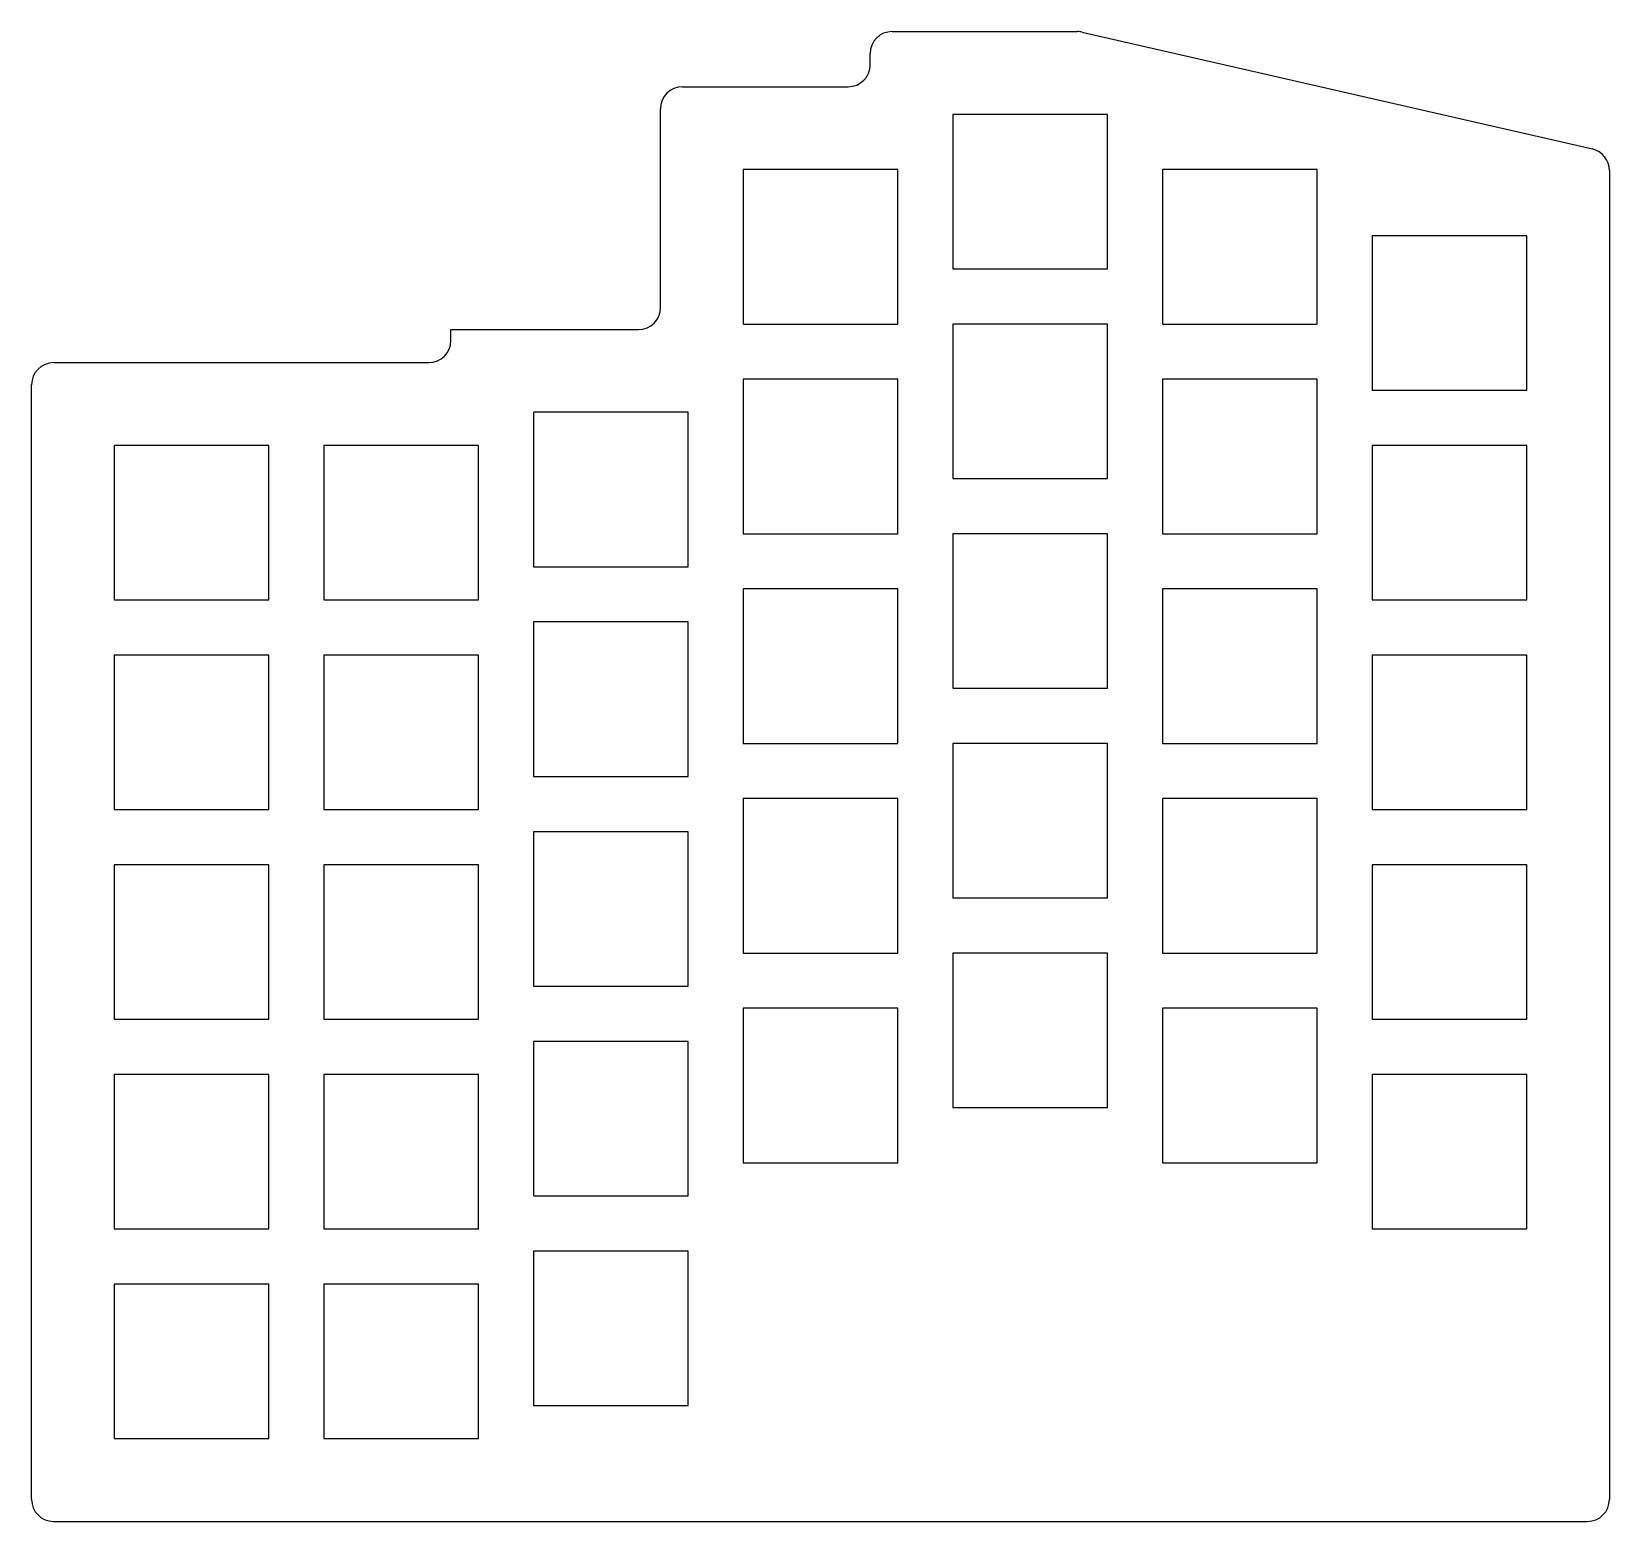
# Model space of a CAD drawing. Header units: millimetres. Extents: x 86 to 228, y -214 to -80.
import ezdxf

# ---------------------------------------------------------------- set-up
doc = ezdxf.new("R2010")
doc.units = ezdxf.units.MM

msp = doc.modelspace()

# ---------------------------------------------------------------- linework, layer by layer
at = {"linetype": 'CONTINUOUS'}
for p, q in [((163.5, -79.5), (180.27, -79.5)), ((180.72, -79.55), (226.95, -90.14)), ((161.5, -82.5), (161.5, -81.5)), ((144.5, -84.5), (159.5, -84.5)), ((142.5, -104.5), (142.5, -86.5)), ((183, -87), (169, -87)), ((169, -87), (169, -101)), ((183, -101), (183, -87)), ((164, -92), (150, -92)), ((150, -92), (150, -106)), ((164, -106), (164, -92)), ((202, -92), (188, -92)), ((188, -92), (188, -106)), ((202, -106), (202, -92)), ((228.5, -92.09), (228.5, -212.5)), ((221, -98), (207, -98)), ((207, -98), (207, -112)), ((221, -112), (221, -98)), ((169, -101), (183, -101)), ((123.5, -107.5), (123.5, -106.5)), ((123.5, -106.5), (140.5, -106.5)), ((150, -106), (164, -106)), ((183, -106), (169, -106)), ((169, -106), (169, -120)), ((183, -120), (183, -106)), ((188, -106), (202, -106)), ((87.5, -109.5), (121.5, -109.5)), ((85.5, -212.5), (85.5, -111.5)), ((164, -111), (150, -111)), ((150, -111), (150, -125)), ((164, -125), (164, -111)), ((202, -111), (188, -111)), ((188, -111), (188, -125)), ((202, -125), (202, -111)), ((207, -112), (221, -112)), ((145, -114), (131, -114)), ((131, -114), (131, -128)), ((145, -128), (145, -114)), ((107, -117), (93, -117)), ((93, -117), (93, -131)), ((107, -131), (107, -117)), ((126, -117), (112, -117)), ((112, -117), (112, -131)), ((126, -131), (126, -117)), ((221, -117), (207, -117)), ((207, -117), (207, -131)), ((221, -131), (221, -117)), ((169, -120), (183, -120)), ((150, -125), (164, -125)), ((183, -125), (169, -125)), ((169, -125), (169, -139)), ((183, -139), (183, -125)), ((188, -125), (202, -125)), ((131, -128), (145, -128)), ((164, -130), (150, -130)), ((150, -130), (150, -144)), ((164, -144), (164, -130)), ((202, -130), (188, -130)), ((188, -130), (188, -144)), ((202, -144), (202, -130)), ((93, -131), (107, -131)), ((112, -131), (126, -131)), ((207, -131), (221, -131)), ((145, -133), (131, -133)), ((131, -133), (131, -147)), ((145, -147), (145, -133)), ((107, -136), (93, -136)), ((93, -136), (93, -150)), ((107, -150), (107, -136)), ((126, -136), (112, -136)), ((112, -136), (112, -150)), ((126, -150), (126, -136)), ((221, -136), (207, -136)), ((207, -136), (207, -150)), ((221, -150), (221, -136)), ((169, -139), (183, -139)), ((150, -144), (164, -144)), ((183, -144), (169, -144)), ((169, -144), (169, -158)), ((183, -158), (183, -144)), ((188, -144), (202, -144)), ((131, -147), (145, -147)), ((93, -150), (107, -150)), ((112, -150), (126, -150)), ((164, -149), (150, -149)), ((150, -149), (150, -163)), ((164, -163), (164, -149)), ((202, -149), (188, -149)), ((188, -149), (188, -163)), ((202, -163), (202, -149)), ((207, -150), (221, -150)), ((145, -152), (131, -152)), ((131, -152), (131, -166)), ((145, -166), (145, -152)), ((107, -155), (93, -155)), ((93, -155), (93, -169)), ((107, -169), (107, -155)), ((126, -155), (112, -155)), ((112, -155), (112, -169)), ((126, -169), (126, -155)), ((221, -155), (207, -155)), ((207, -155), (207, -169)), ((221, -169), (221, -155)), ((169, -158), (183, -158)), ((150, -163), (164, -163)), ((183, -163), (169, -163)), ((169, -163), (169, -177)), ((183, -177), (183, -163)), ((188, -163), (202, -163)), ((131, -166), (145, -166)), ((164, -168), (150, -168)), ((150, -168), (150, -182)), ((164, -182), (164, -168)), ((202, -168), (188, -168)), ((188, -168), (188, -182)), ((202, -182), (202, -168)), ((93, -169), (107, -169)), ((112, -169), (126, -169)), ((207, -169), (221, -169)), ((145, -171), (131, -171)), ((131, -171), (131, -185)), ((145, -185), (145, -171)), ((107, -174), (93, -174)), ((93, -174), (93, -188)), ((107, -188), (107, -174)), ((126, -174), (112, -174)), ((112, -174), (112, -188)), ((126, -188), (126, -174)), ((221, -174), (207, -174)), ((207, -174), (207, -188)), ((221, -188), (221, -174)), ((169, -177), (183, -177)), ((150, -182), (164, -182)), ((188, -182), (202, -182)), ((131, -185), (145, -185)), ((93, -188), (107, -188)), ((112, -188), (126, -188)), ((207, -188), (221, -188)), ((145, -190), (131, -190)), ((131, -190), (131, -204)), ((145, -204), (145, -190)), ((107, -193), (93, -193)), ((93, -193), (93, -207)), ((107, -207), (107, -193)), ((126, -193), (112, -193)), ((112, -193), (112, -207)), ((126, -207), (126, -193)), ((131, -204), (145, -204)), ((93, -207), (107, -207)), ((112, -207), (126, -207)), ((87.5, -214.5), (226.5, -214.5))]:
    msp.add_line(p, q, dxfattribs=at)
for centre, start, end in [((163.5, -81.5), 90, 180), ((180.27, -81.5), 77.0926, 90), ((159.5, -82.5), 270, 0), ((144.5, -86.5), 90, 180), ((226.5, -92.09), 0, 77.0926), ((140.5, -104.5), 270, 0), ((121.5, -107.5), 270, 0), ((87.5, -111.5), 90, 180), ((87.5, -212.5), 180, 270), ((226.5, -212.5), 270, 0)]:
    msp.add_arc(centre, 2, start, end, dxfattribs=at)

doc.saveas('drawing.dxf')
